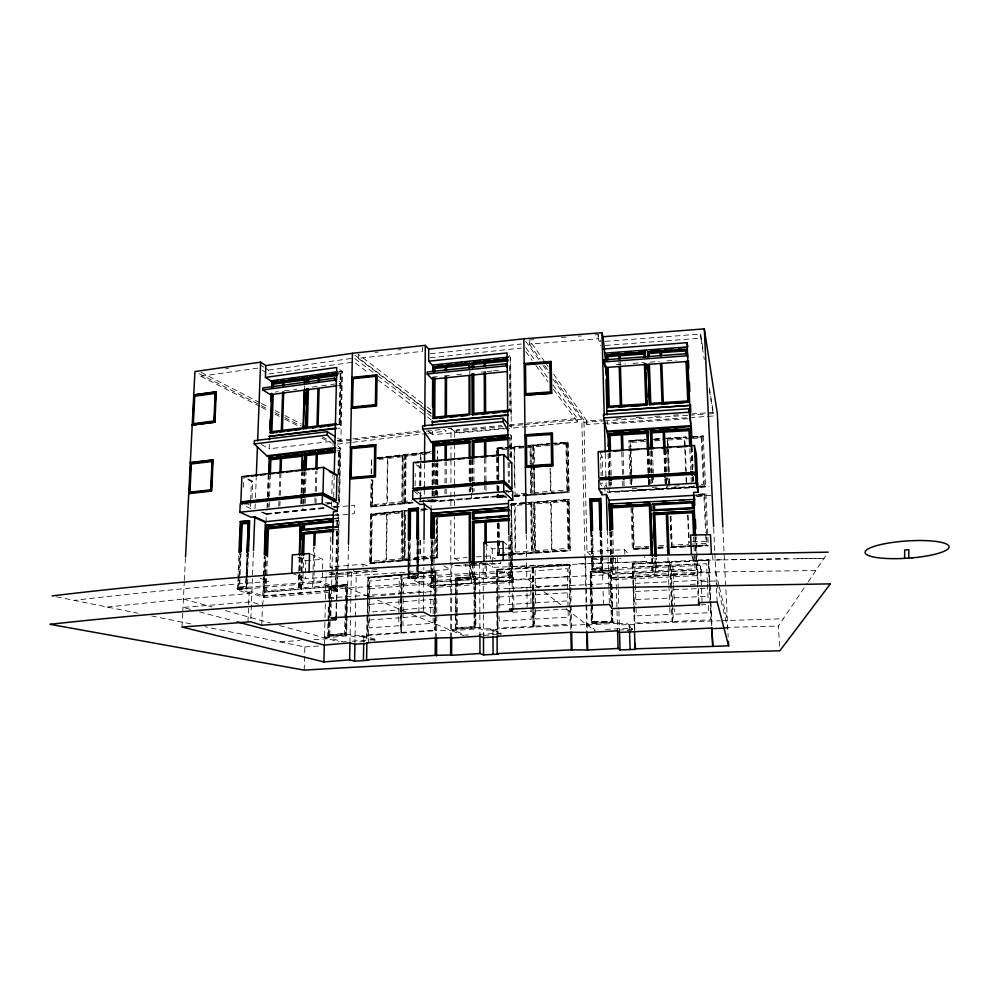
<?xml version="1.0" encoding="UTF-8"?>
<svg xmlns="http://www.w3.org/2000/svg" width="999" height="999" viewBox="0 0 999 999"><rect width="100%" height="100%" fill="white"/><g stroke="black" fill="none" stroke-linecap="round" stroke-linejoin="round"><path stroke-width="0.75" stroke-dasharray="5 3.75" d="M458.603 560.589L454.557 558.404L454.607 516.471M454.62 505.606L454.632 485.414M454.645 483.853L454.682 445.03M454.682 437.262L454.695 431.056L450.999 428.246L446.428 428.821M455.369 628.908L455.419 578.209L475.437 576.435L475.924 627.884L455.369 628.908L456.256 629.283L456.368 613.598M455.906 629.133L455.919 616.858M455.919 615.322L455.944 578.059L475.774 576.623M456.268 612.262L456.293 578.246M507.867 428.459L456.805 433.166L456.818 429.695L501.648 425.537M456.88 629.058L456.88 627.834M474.9 612.674L474.937 626.723L457.23 627.984L457.242 613.998M457.242 612.437L457.267 579.795L456.393 579.358L473.951 577.897L474.8 578.346L474.887 611.113M444.992 493.843L445.005 489.273M445.017 483.166L445.079 461.838M446.191 493.743L446.203 489.173M446.216 483.079L446.266 461.738M450.661 637.649L450.736 592.981M450.736 591.42L450.799 561.9M450.799 560.339L450.874 516.833M450.886 505.956L450.924 488.861M450.936 482.654L450.974 459.34M450.974 457.792L450.999 446.915M451.011 437.587L451.024 428.259M451.648 638.049L451.76 564.198L454.557 565.659L465.334 565.996L500.487 563.623L500.474 561.838M434.702 617.882L434.727 630.119L434.79 617.919M434.915 572.127L434.702 616.358L435.002 572.165L401.96 574.924L401.448 632.492L401.96 574.924M435.252 538.711L435.177 555.669L420.279 556.992L420.404 540.097M435.452 495.192L435.477 490.671M435.502 484.627L435.601 463.499M367.382 612.549L367.969 577.272L435.489 571.453L435.302 613.536L435.589 571.503L367.969 577.272L367.282 612.499M435.289 638.086L435.389 615.134L435.227 630.681L450.674 630.269M436.551 518.981L436.376 557.192L436.088 518.718M436.188 494.83L436.213 490.197M436.238 484.003L436.326 463.911M436.65 495.117L436.675 490.484M436.7 484.303L436.788 462.674M436.65 638.611L436.75 614.16M436.763 612.599L436.838 593.943M436.85 592.395L436.938 572.177L435.489 571.453M437.624 518.169L437.462 557.854L437.162 517.894M437.275 493.918L437.287 490.834M437.312 484.665L437.4 463.086M437.412 461.538L437.45 450.749L437.862 461.85M437.712 497.29L437.737 491.133M437.762 484.965L437.862 463.399M431.044 510.501L431.081 502.047L427.784 499.475M430.719 612.824L430.806 597.277M430.819 595.716L431.118 539.448M431.118 585.789L512.737 580.856L431.568 586.063L431.356 539.61M511.401 503.246L512.749 582.33L431.556 587.524L431.818 539.897M504.22 495.816L432.018 501.573L432.043 496.953M432.043 495.417L432.067 490.784M432.105 484.627L432.217 463.049M503.521 428.184L432.367 434.752L432.392 430.132M470.604 564.185L470.641 579.72L432.767 582.167L432.417 563.361M432.417 561.813L432.53 540.184M432.754 495.879L432.779 491.208M432.817 484.99L432.929 463.224M432.767 582.167L432.992 538.948M433.204 496.228L433.241 490.01M433.266 483.803L433.366 463.598M433.141 617.919L433.116 623.264L402.947 625.449L403.072 613.548M433.166 613.923L433.266 594.03M434.178 540.197L433.978 580.581L469.405 578.271L469.38 564.547M434.39 496.216L434.415 490.134M434.453 484.053L434.553 462.749M417.095 540.034L416.808 575.561L409.89 576.023L410.202 542.082M417.619 564.535L417.52 576.785L417.12 567.295M417.132 565.771L417.32 541.246M417.632 562.999L417.807 540.034M418.331 564.06L418.231 577.971L418.044 540.546M418.344 562.512L418.519 540.871M419.555 485.776L419.692 467.694L415.509 464.223M418.881 612.375L419.118 581.668L411.7 577.272L411.688 578.771L419.105 583.141M420.042 501.648L420.079 495.929L412.799 490.309M419.93 540.134L419.805 557.042L405.032 558.354L405.494 512.425M420.254 496.678L420.292 492.007M420.342 485.789L420.517 460.889M420.529 459.328L420.567 454.657L406.069 456.318L405.606 501.298L411.463 500.699M420.704 499.737L420.754 491.958M420.804 485.739L420.966 463.948M420.979 462.387L421.029 454.607L431.256 453.434M422.602 347.302L422.565 351.348L358.216 358.291L358.291 354.283L426.024 406.131M423.314 504.657L423.351 498.926M423.539 610.626L423.626 597.452M423.626 595.978L423.826 567.469M423.863 561.301L424.001 541.233M424.35 489.41L424.3 495.579L420.079 495.929M424.363 486.326L424.525 463.199M418.231 577.971L407.942 578.334L408.054 567.519M408.067 565.971L408.304 541.258M408.429 578.621L408.778 541.583M513.873 608.915L513.561 577.946L504.433 571.141L408.678 577.047L409.016 541.845M409.165 577.335L409.49 542.17M415.122 485.639L415.222 473.439M399.038 599.388L398.738 625.761L369.081 627.909L369.305 614.785M400.574 598.339L400.287 632.567L367.457 634.852L368.032 600.923M400.686 596.828L400.824 575.024L368.431 577.784L368.156 599.425M400.986 613.011L400.861 633.154M400.999 611.475L401.498 574.413M402.36 560.227L402.385 511.413L371.553 514.522L370.754 562.749L402.36 560.227L402.385 511.413M402.997 455.382L402.959 503.221L402.997 455.382L377.048 458.366M403.084 612.225L403.271 595.117M436.376 557.192L404.27 559.765L404.782 511.176L407.767 510.876M412.799 502.21L404.87 502.697L405.357 455.107L423.089 453.071M404.757 560.002L404.782 511.176M405.344 502.972L405.357 455.107M371.266 562.986L371.553 514.522M402.959 503.221L372.19 506.393L372.639 478.983M372.827 480.094L372.427 504.732L386.813 503.246L387.425 458.454L374.588 459.927M361.775 635.327L376.261 639.535L376.236 640.746L361.75 636.55L361.775 635.327L355.07 635.801L350.125 634.377L324.525 636.625L343.356 641.833L346.341 641.62M344.792 574.163L377.297 571.353L377.322 569.592L344.83 572.427L344.792 574.163L329.92 574.188L327.372 573.289M362.999 567.032L363.049 564.16L330.082 567.095L330.906 532.804M363.723 642.195L363.823 636.4M324.5 637.849L350.1 635.601L355.045 637.025L368.481 636.076L366.883 635.514L367.245 614.035L366.87 642.807M368.356 643.319L369.118 597.814M369.143 596.291L369.455 577.922L367.869 577.222M437.462 557.854L369.692 563.573L370.517 513.948L406.643 510.302M413.299 502.884L370.641 506.943L371.091 479.607M371.191 473.526L371.441 458.341L371.69 473.826M369.58 597.814L369.343 612.162L398.926 609.902M370.204 563.811L370.517 513.948M371.141 507.217L371.591 479.895M372.19 506.393L372.115 480.219M354.907 644.243L355.407 618.418M355.432 616.87L355.731 601.361M355.756 599.812L356.293 571.89L351.411 570.104L350.474 616.895M346.191 615.409L345.816 633.728L344.618 633.391L345.617 585.976L329.682 587.624L328.958 618.069M345.317 634.802L345.342 633.591M348.439 545.854L346.69 634.865L345.492 634.515L346.528 584.677L347.24 584.927L328.833 586.513L328.459 602.01M346.228 613.873L346.803 586.388L345.617 585.976M346.203 634.727L346.89 602.047M346.915 600.486L347.252 584.515L328.833 586.513M349.95 642.869L350.437 618.456M336.651 531.068L335.414 585.127L313.761 586.813L314.835 546.853M336.763 526.223L336.875 521.503M337.962 473.701L338.461 451.948M339.123 423.389L340.222 375.124M335.564 587.337L335.527 588.786L320.179 582.592L236.688 589.685L236.751 588.236L320.217 581.106L335.564 587.337L331.556 587.662L337.55 590.072L336.326 599.662M336.838 572.589L336.513 586.388L335.876 586.126L336.188 572.315M336.226 570.779L337.175 529.32L334.166 529.607M337.375 520.367L337.874 526.823L337.375 520.367L334.365 520.666M338.411 474.8L338.973 450.162L339.598 450.537L338.411 502.847M340.734 373.289L340.197 424.525L339.573 424.125L340.734 373.289L337.674 373.701M335.939 616.595L336.288 601.198M336.863 571.053L337.812 529.632L337.175 529.32M107.33 607.055L183.404 599.075L251.835 593.344L263.823 597.589L337.512 591.52L339.148 518.493L338.174 517.994L338.261 514.285L335.801 513.024M336.351 617.457L338.524 518.169L333.928 518.631M338.823 504.532L340.11 447.989L337.088 448.351M339.523 501.81L340.734 448.376L336.888 445.192M337.862 440.559L340.909 440.184L342.457 371.603L336.75 367.482M324.325 645.054L324.962 619.268M325 617.732L325.412 600.699M325.449 599.15L326.099 572.839M346.69 634.865L327.647 636.088L327.972 622.152M328.009 620.591L328.421 603.558M328.371 636.288L328.696 622.365M328.733 620.816L329.146 603.783M329.183 602.235L329.57 586.351L347.252 584.515M331.543 506.318L331.656 501.648M331.843 493.856L332.292 475.149M332.992 445.542L333.067 442.432M345.816 633.728L328.559 634.815L328.921 619.592M328.846 636.425L329.258 619.268M329.295 617.707L329.707 600.549M329.745 598.988L330.045 586.513M329.258 636.213L329.283 635.014M329.77 635.152L330.095 621.465M330.232 615.384L330.594 600.187M330.632 598.663L330.881 588.024L329.682 587.624M330.881 616.321L331.181 603.92M331.218 602.36L331.93 572.102M331.968 570.554L332.555 545.804M333.691 497.14L334.203 475.561M320.179 582.592L320.217 581.106M310.876 554.108L322.814 559.34L322.365 577.397L332.642 576.673M313.723 546.952L312.637 586.9L302.709 587.737L303.596 557.08M314.935 502.322L315.06 497.689M315.222 491.508L315.759 471.428M315.996 503.758L316.159 497.577M316.321 491.396L316.87 471.303M299.225 557.642L298.314 588.111L266.221 590.809L267.382 558.266M300.811 503.946L300.949 499.325M301.136 493.169L301.773 471.615M300.349 556.93L299.388 589.497L298.713 589.248L299.675 556.643M301.261 503.296L301.348 500.237M301.573 492.607L302.16 472.764M304.645 388.898L304.732 385.839M301.923 503.621L302.048 499.05M302.235 492.944L302.859 471.59M301.411 557.442L300.362 593.156L299.7 592.894M303.109 499.313L302.797 510.202L302.135 509.877M303.296 493.094L303.933 471.328M336.513 586.388L300.899 589.06L301.823 557.08M303.409 503.071L303.496 500.012M303.671 493.906L304.295 472.515M301.561 589.323L302.497 557.367M304.058 503.396L304.195 498.826M304.37 492.719L304.995 471.341M305.157 503.359L305.282 498.738M305.469 492.569L306.044 472.527M443.981 565.784L449.937 569.53L305.294 578.608L305.806 560.614L297.727 557.167M304.208 670.129L304.87 646.902L205.045 626.773M278.796 506.131L278.946 501.535M279.158 495.417L279.882 473.963M279.882 506.031L280.032 501.423M280.232 495.304L280.956 473.851M261.738 625.262L262.387 607.105M262.799 595.791L263.461 577.41M263.524 575.886L264.236 555.968M263.836 577.559L263.174 595.928L336.9 589.822M263.898 576.023L264.61 556.131M265.984 522.627L266.283 514.385L261.051 511.963M263.823 597.589L265.309 556.356M324.163 507.979L266.833 513.936L266.995 509.303M267.058 507.767L267.22 503.134M267.445 496.965L268.219 475.387M330.232 441.471L269.168 448.826L269.343 444.23M299.388 589.497L264.385 592.12L265.659 556.705M267.445 506.868L267.545 503.833M267.819 496.266L268.581 475.049M265.085 592.37L266.283 558.528M268.132 507.105L268.244 503.983M268.456 497.739L269.243 475.911M269.193 507.155L269.355 502.559M269.58 496.453L270.329 475.049M264.86 367.857L268.356 370.142L268.207 374.051L354.096 362.05L369.031 373.251M246.915 575.337L246.441 587.524L245.717 587.262L247.04 553.721M246.141 578.658L245.841 586.351L239.61 586.888L240.971 553.084M246.204 577.122L247.178 552.497M248.426 553.309L247.04 588.673L246.316 588.411L247.702 553.021M246.978 573.813L247.814 552.484M250.612 501.673L250.437 506.356L251.711 506.218L247.927 504.458M250.674 500.124L251.411 481.418L244.605 478.034M236.751 588.236L248.027 592.232L247.964 593.668L236.688 589.685M252.01 498.426L252.672 481.281L246.403 478.146M247.977 621.99L249.126 592.132M250.861 618.706L253.409 552.072M255.245 503.846L255.07 508.466L251.261 508.866L241.596 504.395M255.482 497.689L256.243 477.697M247.04 588.673L237.487 589.16L237.862 579.957M237.924 578.421L238.923 553.846M238.212 589.422L239.71 552.597M240.297 553.908L238.911 588.174L238.187 587.912L245.717 587.262M243.481 487.275L243.843 478.384M260.027 406.481L200.836 376.211L200.974 373.626M181.98 627.035L182.667 613.461M182.755 611.95L184.266 581.93M184.353 580.369L185.452 558.553M262.45 605.594L263.873 596.178L337.55 590.072M779.557 646.178L778.396 626.073L807.279 583.191M808.141 581.918L826.523 554.62M225.462 368.843L228.509 368.406M200.836 376.211L258.891 367.994M268.356 370.142L354.17 358.079L376.573 375M338.861 371.578L341.845 371.166L340.572 427.56L341.183 427.959L338.174 428.321M337.837 372.24L342.457 371.603M338.436 374.126L341.346 373.726M275.15 392.095L278.234 391.683M284.415 390.846L292.133 389.81M293.681 389.598L296.778 389.185M312.225 387.1L319.942 386.064M321.491 385.851L329.208 384.815M330.756 384.603L341.571 383.141L339.023 381.343M338.436 385.564L341.533 385.152L338.973 383.354M336.476 424.513L339.573 424.125M337.1 424.912L340.197 424.525M337.487 440.721L351.273 439.061M352.809 438.886L420.217 430.769M337.662 441.883L420.392 431.943M426.511 431.206L440.297 429.558M337.412 444.118L351.211 442.47M352.734 442.295L426.323 433.491M427.859 433.304L446.253 431.106L443.768 429.245M337.674 448.738L340.734 448.376M336.663 450.886L339.598 450.537M377.397 457.654L431.406 451.448M376.411 458.141L422.789 452.809M424.3 452.634L430.357 451.935M424.563 452.909L430.469 452.222M377.535 458.666L403.471 455.694M405.831 455.419L422.889 453.471M424.438 453.296L430.644 452.584M251.411 481.418L252.672 481.281M375.137 352.46L378.196 352.123M398.102 349.962L401.161 349.625M329.083 572.514L335.027 571.878M430.294 353.783L521.441 344.006M430.269 357.779L521.478 348.064M327.297 503.608L331.793 503.146M326.436 504.095L333.928 503.321M266.146 513.611L325.05 507.492M332.679 506.693L335.739 506.381M333.241 507.042L339.423 506.393M266.283 514.385L325.05 508.291M334.34 507.33L349.8 505.731M351.348 505.569L354.445 505.244L354.283 513.661L351.173 513.973M330.881 588.024L346.803 586.388M432.23 377.172L438.349 376.536M444.48 375.911L450.599 375.274M456.73 374.65L462.849 374.013M481.231 372.127L485.826 371.653M487.35 371.491L491.945 371.029M493.481 370.866L499.6 370.242M371.69 506.106L402.485 502.934M404.87 502.697L412.325 501.923M419.767 501.161L436.625 499.75L420.242 501.436M370.641 506.943L412.824 502.597M418.931 501.973L437.699 500.374L422.452 501.935M335.164 514.61L338.261 514.285M334.141 515.709L349.625 514.135M371.029 514.223L407.13 510.576M420.879 509.19L426.985 508.566M421.203 509.515L427.172 508.916M335.077 518.306L338.174 517.994M372.053 514.797L402.872 511.688M423.164 509.64L427.634 509.19M334.515 518.956L339.148 518.493M420.616 510.901L425.05 510.452M334.99 520.991L338.012 520.691M325.137 502.859L332.754 502.097M334.228 526.81L337.237 526.51M334.84 527.122L337.874 526.823M334.353 527.884L338.948 527.422L338.324 527.11M334.827 529.92L337.812 529.632M509.378 424.825L577.41 418.519L577.484 422.053L509.415 428.321M454.695 431.056L502.759 426.61M508.966 426.036L522.914 424.737M524.463 424.6L581.83 419.293L586.051 602.747M496.803 455.869L496.74 448.126L522.839 445.816M528.983 445.279L549.925 443.419M551.423 443.281L568.081 442.17L569.105 492.27L525.287 495.754M496.74 448.126L523.139 446.153M524.675 446.016L549.438 443.831M550.986 443.693L568.081 442.17M498.089 479.77L497.864 448.713L508.341 447.789M509.84 447.652L526.298 446.191M527.797 446.066L531.081 446.128L531.318 463.299M533.628 466.758L533.329 445.566L550.012 444.093M551.523 443.956L566.957 442.957L567.932 491.62L534.303 494.305L533.641 468.269M497.864 448.713L508.653 448.114M510.152 447.989L526.598 446.528M528.096 446.403L531.081 446.128M533.329 445.566L548.776 444.567M554.832 444.031L566.957 442.957M523.826 447.727L514.535 448.551L514.997 494.18L530.631 492.932L530.332 470.054M525.374 447.589L530.032 447.177L530.244 463.961M549.725 445.442L534.128 446.815L534.403 466.658M554.507 445.017L565.921 444.006L566.833 490.034L551.011 491.296L550.611 468.344M370.754 562.749L401.86 559.977M404.27 559.765L435.914 556.955M369.692 563.573L437 557.604M328.559 634.815L344.618 633.391M327.647 636.088L345.492 634.515M419.692 467.694L421.091 467.569L417.632 464.685M329.92 574.188L362.924 571.316L377.297 571.353M400.924 575.074L368.431 577.784M402.06 574.974L435.002 572.165M237.487 589.16L246.316 588.411M369.455 577.922L436.938 572.177M248.027 592.232L251.885 591.908L263.873 596.178M264.385 592.12L298.713 589.248M300.899 589.06L335.876 586.126M431.556 587.524L423.713 582.842L331.531 589.123L337.512 591.52M420.904 493.206L419.505 493.319L417.395 491.683M457.267 579.795L474.8 578.346M369.73 588.711L399.188 586.288M403.359 585.938L433.316 583.478M505.744 491.545L510.289 491.183M506.131 491.908L509.153 491.67M512.699 491.496L508.379 491.845L511.9 495.192M503.633 495.092L498.976 495.454L498.938 490.909M431.568 501.223L503.783 495.454M431.081 502.047L506.493 496.028M514.185 495.417L528.034 494.305M498.126 485.989L498.201 496.853L505.756 496.253M514.822 495.529L526.898 494.567M528.409 494.443L531.73 494.505L528.708 494.742M534.003 494.006L567.932 491.62M498.201 496.853L506.081 496.553M515.134 495.829L527.197 494.867M497.002 485.289L497.09 497.677L506.381 496.94M514.135 496.316L569.105 492.27M374.263 596.141L369.605 596.515L369.867 580.943L399.275 578.458L399.101 594.143L380.469 595.641M497.09 497.677L506.705 497.24M514.448 496.615L523.738 495.879M511.101 503.733L568.98 499.213L570.292 550.699L497.814 555.694L497.265 523.239M511.413 504.033L523.813 503.059M525.374 502.934L569.243 499.512M511.188 504.233L525.062 503.159M510.364 504.495L527.01 503.184M528.521 503.071L531.843 503.134L532.504 552.547L505.044 554.445M534.115 502.634L568.106 500.299L569.105 550.024L534.802 552.11L534.115 502.634L535.102 552.372M510.689 504.782L527.31 503.484M528.821 503.371L531.843 503.134M534.415 502.934L568.106 500.299M510.377 505.831L514.622 505.494L515.097 552.11L502.247 553.009M369.48 604.333L399.013 602.01M403.196 601.685L433.241 599.325M533.866 339.66L529.27 340.022L545.466 362.774M561.413 337.512L566.008 337.163M578.259 336.201L581.318 335.964M595.092 334.89L598.151 334.653L600.649 341.733M529.295 341.383L529.333 344.106L598.264 338.773L600.761 345.804M605.269 341.383L700.636 334.053L703.121 349.413M605.382 345.454L700.823 338.162L703.558 354.945M403.121 609.577L433.204 607.28M505.044 490.621L507.967 490.409M305.806 560.614L322.814 559.34M369.218 620.029L398.838 617.819M403.034 617.507L427.135 615.709M616.221 364.66L625.436 363.973M633.116 363.411L643.868 362.612M649.999 362.162L659.215 361.476M666.895 360.914L676.111 360.227M474.937 626.723L456.356 627.609L457.23 627.984M401.348 632.454L434.727 630.119M366.883 635.514L435.314 630.719M451.66 630.681L479.895 628.683L483.441 630.232L497.989 629.432L496.965 628.821L586.563 624.512M352.322 641.208L376.261 639.535M498.538 543.856L498.613 554.62L503.196 554.295M504.72 554.195L532.504 552.547M534.802 552.11L569.105 550.024M498.613 554.62L503.521 554.557M454.557 558.404L466.995 557.554M476.311 556.905L490.297 555.943L495.379 558.891M497.477 555.444L500.487 555.244M501.985 555.132L570.292 550.699M359.79 641.882L365.771 641.47M553.571 374.15L586.85 420.916L602.272 419.88M616.158 418.943L625.411 418.331M636.213 417.607L643.918 417.082M654.72 416.358L662.437 415.846M673.226 415.122L680.943 414.597M691.745 413.873L713.336 412.425L713.498 415.996L586.937 424.438L553.633 377.997M552.847 379.046L583.978 422.265L602.584 421.016M604.133 420.916L687.836 415.309M689.385 415.197L706.443 414.061M707.991 413.961L715.746 413.436M687.949 418.706L607.267 424.076L607.142 419.48M471.441 563.811L480.606 563.186M454.557 565.659L490.334 563.236L500.487 563.623M496.903 610.551L496.565 569.33L569.517 564.535M532.529 590.759L532.23 567.632L497.177 569.905L497.564 628.159L533.004 626.223L532.554 592.307M533.703 590.646L533.391 567.507L568.856 565.147L569.742 607.092M496.565 569.33L497.589 570.079L570.317 565.259L571.091 603.783M408.678 577.047L417.045 576.498M407.942 578.334L417.757 577.684M411.688 578.771L504.445 572.664L513.586 579.432M419.118 581.668L423.726 581.368L430.869 585.639L512.137 580.419L512.237 590.634M432.317 581.893L470.641 579.72M472.577 562.549L472.614 579.283L511.476 577.06L510.926 518.956M590.546 589.86L590.109 571.678L611.463 570.379L590.397 571.54L591.645 623.438M472.614 579.283L511.476 577.06M591.508 586.65L591.183 572.852L609.989 571.64L611.313 602.809M513.561 577.946L509.153 578.221L512.137 580.419M591.183 572.852L610.464 572.115M630.082 477.372L628.783 440.534L645.766 439.448M655.019 438.848L661.201 438.449M665.821 438.149L686.076 436.85M692.307 436.451L703.284 436.101L692.382 436.8M645.878 439.797L628.783 440.534M653.596 439.298L661.301 438.811M665.921 438.511L686.163 437.212M630.282 450.299L629.982 441.146L645.004 440.184M654.008 439.597L664.522 438.923M668.506 472.427L667.182 438.761L686.887 437.487M692.956 437.1L702.122 436.875L693.031 437.462M629.982 441.146L645.117 440.534M654.12 439.96L664.622 439.285M667.182 438.761L686.975 437.849M645.529 441.483L630.831 442.42L630.981 447.028M654.907 440.884L662.287 440.409M690.858 438.573L684.902 438.961L686.276 471.428M692.344 438.474L701.286 437.899L703.396 484.378L698.888 484.64M498.863 581.081L530.681 579.045M535.189 578.746L567.42 576.673M567.582 584.727L535.289 586.75L535.077 570.766L567.27 568.656L568.219 617.157L535.739 619.005L535.576 606.868M509.253 588.523L608.816 583.591L611.563 588.024M279.857 641.857L300 640.559M313.936 639.672L327.872 638.773M304.87 646.902L320.329 645.903M602.634 475.524L602.147 457.08L600.649 457.18L601.136 475.611M498.976 597.015L530.881 595.054M535.402 594.78L567.744 592.794M499.038 605.019L530.993 603.096M535.514 602.834L567.907 600.886M601.336 483.291L602.847 483.204M607.954 489.56L606.143 485.714L601.635 485.976L599.313 481.168M632.317 488.523L636.763 488.274M652.135 487.375L658.091 487.025M674.362 486.076L680.344 485.726M666.096 477.51L666.508 488.211L631.668 490.234M693.581 486.313L669.193 488.061L668.843 478.883M699.7 485.964L704.357 486.014L699.775 486.276M693.581 476.386L694.055 487.187L608.978 491.745L694.954 486.988M696.465 486.9L705.594 486.688L699.562 487.037M698.051 487.125L630.381 490.734M698.501 487.325L607.854 492.594L606.043 488.748M700.037 487.237L709.253 486.7M512.812 612.237L531.093 611.163M535.626 610.901L568.056 609.003M699.812 494.03L705.931 493.993L695.354 494.605M695.491 494.98L704.757 494.767L695.566 495.292M697.352 496.128L711.201 495.329M696.39 496.303L703.92 495.866L705.594 532.642M591.545 588.174L592.357 621.89L611.825 621.228L611.525 610.489M592.357 621.89L611.825 621.228M490.696 628.583L490.709 629.832L501.011 634.402L500.998 633.179L490.696 628.583L483.441 628.983L479.895 627.434L451.66 629.432L465.397 635.127L468.494 634.952M533.728 592.182L534.178 626.111L570.092 624.15L569.717 608.603M590.584 591.383L591.346 623.201L612.911 622.414L612.487 607.117M591.346 623.201L612.911 622.414M587.125 624.949L617.37 623.276L619.305 624.937L634.627 624.3L634.228 623.651L720.254 620.741M479.333 634.365L500.998 633.179M483.978 635.327L496.366 634.652M649.188 546.278L634.19 547.04L632.929 507.529M658.753 545.791L666.283 545.404M692.394 544.068L706.081 543.369L705.656 534.178M632.117 507.967L633.416 548.463L648.751 547.689M657.941 547.215L668.668 546.665M671.39 546.528L707.055 544.992L671.49 546.803L670.204 516.196M633.416 548.463L648.863 547.952M658.054 547.489L665.709 547.102M583.978 422.265L587 551.585L624.687 549.675L629.283 554.895M648.888 548.439L632.242 549.288L649 548.713M657.954 547.976L665.521 547.602M670.067 547.365L708.303 545.704L670.154 547.639M658.066 548.251L665.621 547.864M591.708 558.728L602.26 558.204M593.269 559.602L621.016 558.216M633.029 585.027L632.317 563.336L708.728 559.627L712.05 628.658M632.317 563.336L632.717 564.123L708.928 560.389M592.557 568.518L601.71 568.394L592.557 568.518L591.67 531.88M601.036 568.656L603.983 574.887L601.036 568.656L699.6 563.873L701.735 572.614L699.6 563.873M591.82 569.817L602.509 569.617L592.02 570.129L591.558 559.028M601.073 570.192L699.662 565.409M603.945 573.389L608.528 573.164L611.55 578.196L697.851 574.113L697.015 571.316L701.66 571.103M612.524 573.95L653.059 572.327L612.699 574.25L612.012 555.494M655.469 571.903L696.39 570.254L655.606 572.202L654.969 557.979M483.916 542.432L492.207 548.863L503.746 548.326M505.182 548.251L510.951 547.989L511.126 566.533L567.145 564.21M635.039 575.287L668.443 573.688M673.164 573.463L706.892 571.865M815.833 570.491L715.734 571.94L697.077 572.827L697.914 575.611L611.588 579.682L608.566 574.675L509.165 579.72L512.749 582.33M611.276 577.747L697.714 573.651M611.376 577.909L697.764 573.813M635.302 583.341L668.756 581.793M673.488 581.568L707.255 579.994M690.434 584.378L698.164 584.028L696.141 536.588M486.376 563.024L492.307 567.382L646.778 561.563L644.318 556.605M635.551 591.433L669.068 589.909M673.801 589.685L707.629 588.149M635.814 599.55L669.38 598.051M674.125 597.839L708.004 596.328M700.661 604.87L708.378 604.532L708.753 612.762L674.762 614.21L674.55 608.741M619.005 630.044L632.504 629.495L632.467 628.246L627.01 623.351L619.268 623.663L617.332 622.002L587.1 623.688L594.992 629.782L595.017 631.018L564.959 607.916M721.678 620.691L783.328 618.743M605.481 629.358L632.467 628.246M724.899 628.146L727.747 628.021L716.158 580.906L697.464 581.768L698.164 584.028M578.458 563.786L646.778 561.563M692.482 541.545L708.978 541.221M691.795 555.407L693.294 560.339L824.025 558.341L796.315 558.591M722.14 559.752L712.861 559.952L712.649 555.606M731.418 559.577L787.062 558.703M56.518 596.815L137.862 613.211M151.611 615.983L192.832 624.3M190.497 609.427L182.979 607.429L251.511 601.835L258.341 604.183M199.513 611.825L232.592 620.641M183.404 599.075L211.925 606.905M225.424 610.626L270.467 623.001M279.47 625.474L339.111 641.857M328.534 636.013L329.732 636.351M344.593 634.602L345.791 634.939M330.082 567.095L332.767 568.056M260.252 578.271L268.606 581.43L231.144 584.452A964.572 110.652 -1.3 0 0 74.288 600.399M363.049 564.16L367.332 565.796M333.828 598.688L331.318 597.714L423.663 591.583L426.049 592.969M291.77 573.189L305.294 578.608M347.577 587.787L370.392 597.19M377.522 600.124L406.281 611.975M411.738 614.223L464.036 635.776M456.356 628.846L457.23 629.208M474.075 627.584L474.937 627.959M262.912 512.112L266.833 513.936M403.546 560.851L404.071 510.889M455.419 578.209L475.437 576.86L474.975 590.471M261.401 407.18L268.281 410.701M275.162 414.223L279.295 416.333M284.79 419.155L298.564 426.186M321.953 438.149L331.593 443.081M199.076 373.676L259.852 404.857M261.238 405.569L268.144 409.115M275.05 412.662L279.196 414.785M284.715 417.619L301.298 426.123M322.015 436.763L328.921 440.309M201.036 372.327L260.165 402.809M261.538 403.521L268.419 407.068M275.287 410.601L279.42 412.737M284.915 415.572L301.423 424.076M261.451 444.567L269.168 448.826M479.657 561.775L483.166 563.723L483.279 593.119M404.145 503.821L404.657 454.895M337.437 438.024L340.909 440.184M262.387 370.267L265.884 372.54M533.628 626.823L533.304 606.83M260.215 364.81L263.699 367.095M533.004 626.223L532.492 592.257M534.178 626.111L533.791 592.232M471.428 583.204L471.803 563.286M377.759 379.782L426.323 416.183M427.572 417.107L431.306 419.905M377.822 375.936L426.348 412.587M427.597 413.524L431.331 416.346M354.882 355.169L426.373 409.515M427.584 410.439L431.306 413.274M358.216 358.291L425.999 409.765M427.235 410.701L430.931 413.511M450.649 428.484L456.805 433.166M427.26 407.068L430.956 409.902M539.11 588.036L526.798 578.583L526.548 558.341M543.868 591.708L560.951 604.832M429.807 499.862L432.018 501.573M532.23 567.632L532.467 590.721M532.829 566.97L533.279 605.294M533.391 567.507L533.766 590.684M503.034 541.533L510.951 547.989M533.816 553.221L533.116 502.335M471.253 498.051L471.64 487.549M632.504 629.495L627.047 624.612L627.01 623.351M570.317 565.259L569.467 564.485L570.879 632.267M428.022 430.756L432.367 434.752M590.109 571.678L611.001 570.317M587 551.585L592.195 556.755M533.029 495.142L532.367 468.369M510.177 434.577L511.338 435.839L511.563 460.189M509.515 425.524L511.251 427.472L510.576 357.367L507.992 354.021M532.342 445.342L532.342 466.808M511.126 414.96L510.202 356.88M525.799 351.673L532.255 360.477M535.951 365.497L547.952 381.83M553.483 389.373L577.484 422.053M525.699 347.577L535.676 361.263M539.31 366.246L548.376 378.696M552.909 384.915L577.41 418.519M525.674 341.321L539.348 360.302M542.994 365.359L548.451 372.952M529.333 344.106L540.134 359.165M544.63 365.447L548.226 370.467M546.366 364.036L548.164 366.558M672.702 622.09L670.354 561.513M654.333 575.874L653.808 557.667M600.424 453.234L602.147 457.08M667.881 488.886L667.369 477.872M715.734 571.94L719.005 585.589M719.38 587.1L727.384 620.454M709.352 387.837L713.336 412.425M703.808 356.481L704.307 359.528M709.278 390.047L713.498 415.996M722.901 528.571L728.184 636.912M713.686 528.321L714.784 551.685M714.859 553.246L717.145 601.922M700.636 334.053L700.823 338.162M703.209 435.751L705.594 486.688M705.868 493.681L708.303 545.704M708.716 559.577L711.862 628.059M710.064 603.059L708.091 560.252L671.003 562.062L673.326 621.428L710.826 619.867L710.114 604.545M702.047 436.513L704.357 486.014M704.695 494.455L706.63 535.864M706.63 537.1L707.055 544.992M707.379 582.717L706.518 563.761L672.851 565.397L673.588 584.278M707.442 584.078L708.191 600.436M700.711 571.141L702.097 602.584M692.207 446.64L693.081 466.72M698.363 588.486L698.95 601.873M691.595 447.09L692.657 471.453M692.919 477.547L693.056 480.594M695.529 537.262L696.266 554.27M696.34 555.819L698.313 601.248M690.971 447.365L692.082 471.053M692.257 476.873L692.557 481.905M694.879 537.325L695.716 554.732M695.691 555.968L696.39 570.254M689.822 448.801L690.734 470.042M691.071 477.622L691.258 482.167M693.631 537.012L695.004 568.906L669.767 569.967L669.293 557.517M693.106 555.993L693.294 560.339M686.538 477.609L686.862 485.339M688.124 515.172L689.285 542.694M685.751 471.453L684.377 438.986L668.056 440.035L668.356 447.752M686.013 477.647L686.201 482.28M687.599 515.197L688.823 544.255L672.165 545.104L671.028 516.108M668.418 449.3L669.318 472.44M669.567 478.621L669.867 486.338M673.638 585.626L674.387 604.645M667.282 439.11L667.519 445.229M667.582 446.753L668.593 472.764M670.304 516.483L671.49 546.803M668.743 478.558L669.043 486.213M666.246 448.851L667.132 471.765M665.109 449.2L666.008 472.577M666.258 478.821L666.433 483.491M665.034 449.987L665.858 471.391M664.934 449.637L665.821 472.589M666.058 478.708L666.408 487.899M664.11 449.562L664.997 472.702M665.234 478.871L665.534 486.588M663.836 449.275L664.722 472.652M664.959 478.883L665.147 483.566M667.981 557.579L668.456 570.029L656.842 570.591L656.393 558.154M668.855 584.49L668.131 565.621L634.777 567.245L635.988 604.969M668.905 585.851L669.642 604.857M669.742 607.579L670.004 614.41L636.338 615.846L636.126 609.04M652.547 451.548L653.334 473.339M653.383 474.9L653.671 482.679M651.223 450.299L652.172 476.548M652.222 478.084L652.397 482.717M655.107 558.291L655.606 572.202M651.148 451.423L651.922 473.064M652.097 477.697L652.31 483.878M650.012 451.261L650.774 472.764M650.998 478.908L651.273 486.6M648.738 450.449L649.55 473.613M649.775 479.782L649.937 484.415M652.559 558.429L653.059 572.327M648.601 450.037L649.412 473.214M649.637 479.395L649.8 484.028M652.422 558.116L652.921 572.027M647.851 450.586L648.663 473.688M648.875 479.845L649.038 484.465M647.452 450.449L648.276 473.788M648.501 480.007L648.663 484.677M651.261 558.429L651.698 570.829L613.948 572.652L613.461 555.656M647.327 450.624L648.139 473.713M648.363 479.882L648.626 487.574M631.031 448.563L631.868 474.7M631.917 476.236L632.167 483.916M630.107 441.496L630.406 450.636M630.456 452.16L631.281 478.059M631.331 479.582L631.58 487.187M632.255 508.266L633.541 548.738M630.319 451.823L631.156 477.734M631.206 479.258L631.443 486.875M630.132 478.896L630.419 488.012M631.043 507.617L632.367 549.55M632.717 564.123L634.865 631.793M633.054 586.538L633.666 605.132M633.691 606.643L634.49 631.206M629.32 624.512L629.557 632.005M620.292 361.925L620.391 365.035M623.051 451.848L623.763 475.124M623.95 481.318L624.088 485.976M619.043 362.013L619.143 365.122M621.778 451.935L622.489 475.199M622.677 481.393L622.814 486.051M624.687 549.675L624.825 554.108M617.357 557.454L618.244 588.124M618.281 589.66L618.868 609.602M618.905 611.126L619.53 632.417M615.509 558.453L616.97 609.39M617.02 610.926L617.582 630.806M610.551 452.634L611.213 475.874M611.388 482.067L611.475 485.164M612.762 530.944L613.423 554.108M609.303 452.934L609.952 475.986M610.127 482.13L610.202 485.214M611.5 531.218L612.225 557.342M612.275 558.878L612.699 574.25M609.128 452.522L609.777 475.599M609.952 481.755L610.077 486.363M611.363 532.417L611.975 553.958M608.091 453.896L608.691 475.299M608.853 481.418L608.99 486.001M609.028 487.537L609.153 492.12M610.264 532.155L612.449 605.581M610.089 531.843L612.35 608.591M612.387 610.102L612.724 622.265M610.002 531.655L612.137 608.628M612.15 611.376L612.437 622.027M611.625 621.066L611.663 622.315M609.989 571.64L610.377 585.476M610.414 587.012L610.839 602.385M611.051 610.064L611.351 620.829M605.269 453.509L605.894 476.511M606.056 482.642L606.143 485.714M607.355 529.957L608.94 588.061M608.978 589.56L609.34 603.009M604.832 486.201L605.019 493.494M598.151 334.653L598.264 338.773M601.548 532.604L602.11 554.195M602.147 555.731L602.509 569.617M602.672 574.949L602.909 583.866M603.096 591.321L603.458 604.77M601.361 532.267L601.922 553.871M601.96 555.419L602.322 569.305M600.749 531.743L601.71 568.394M600.561 531.406L601.248 557.392M601.286 558.916L601.523 568.081M599.987 531.755L600.911 567.132L593.493 567.494L592.632 532.142M591.845 531.393L592.757 568.831M591.083 531.618L591.645 554.72M591.683 556.268L592.02 570.129M590.896 531.281L591.52 557.492M591.683 573.326L592.382 602.397M592.419 603.933L592.869 622.29M592.669 622.127L592.694 623.376M586.85 420.916L586.937 424.438M590.596 571.728L591.845 623.588M585.564 557.38L586.238 586.563M586.276 588.099L587.3 632.442M586.088 604.308L586.725 632.017M567.807 441.833L568.831 491.97M568.98 499.213L570.017 550.437M571.128 605.319L571.678 632.829M566.683 442.619L567.657 491.321M567.832 499.999L568.831 549.762M550.112 468.394L550.499 491.333L534.765 492.594L534.428 468.181M533.628 445.904L533.853 462.549M533.941 468.593L534.303 494.305M535.327 589.435L535.551 605.519M531.331 464.86L531.73 494.505M530.781 445.791L531.068 466.97M531.081 468.494L531.431 494.205M531.543 502.834L532.205 552.297M530.819 589.71L531.031 605.794M531.043 607.13L531.206 619.255L499.15 621.091L499.1 614.385M526.261 534.989L526.523 556.78M526.898 587.412L526.96 591.845M526.972 593.331L527.16 608.129M514.41 485.089L514.048 448.588L498.638 449.95L498.663 452.984M510.964 435.427L511.188 459.802M511.65 507.217L512.162 560.701M512.175 562.225L512.35 580.569M512.262 593.568L512.4 608.216M509.49 365.622L509.915 411.438L509.49 404.895M510.339 456.381L509.79 437.624L509.977 457.517M510.839 509.802L510.901 516.083M510.701 535.452L511.088 576.773M509.178 462.562L509.365 482.592M509.852 535.776L510.214 575.761L486.413 577.16L486.351 563.386M508.116 462.624L508.304 482.617M508.778 536.226L509.003 561.076M509.015 562.624L509.415 606.218M504.433 571.141L504.445 572.664M498.676 454.508L498.851 478.771M498.901 486.363L498.926 489.398M499.175 523.763L499.288 539.26M499.3 540.809L499.388 553.196M498.189 449.038L498.414 480.082M498.451 486.288L498.501 492.495M498.513 494.043L498.526 497.152M498.713 522.614L498.951 554.87M498.401 523.876L498.526 542.32M498.963 594.355L499.075 610.364M497.065 448.464L497.127 456.206M497.127 457.754L497.29 479.408M497.327 485.601L497.377 493.331M497.39 494.88L497.415 497.977M497.589 523.513L497.714 541.908M497.727 543.444L497.814 555.694M496.803 457.417L496.953 479.095M497.589 570.079L498.039 636.825M497.24 569.954L497.639 628.196M496.853 612.037L497.077 636.263M492.957 629.707L492.982 635.614M492.207 548.863L492.307 567.382M490.297 555.943L490.309 558.866M485.839 458.291L485.951 481.306M485.976 485.914L486.001 490.521M486.263 545.004L486.338 561.85M484.64 458.391L484.74 481.406M484.752 484.478L484.79 490.609M485.114 563.461L485.177 577.247L474.263 577.959L474.213 562.674M483.291 594.655L483.366 613.224M483.379 614.772L483.479 637.612M479.657 563.324L479.845 613.124M479.845 614.685L479.92 636.101M475.437 576.435L475.586 627.734M474.975 592.02L475.074 627.509M474.587 626.573L474.6 627.809M473.951 459.328L474.001 480.769M474.026 488.424L474.038 491.483M473.951 577.897L473.988 590.009M473.988 591.533L474.038 611.213M474.038 612.724L474.075 626.348M472.752 459.64L472.802 480.919M472.827 488.511L472.827 491.558M473.002 563.96L473.039 579.557M472.352 459.253L472.39 480.544M472.415 488.149L472.427 492.719M471.578 459.627L471.628 481.343M470.404 459.852L470.454 485.664M470.467 487.187L470.467 491.745M469.83 370.729L469.842 373.776M469.992 459.465L470.042 485.302M470.054 486.825L470.054 491.383M470.192 563.886L470.217 579.432M469.205 459.877L469.243 481.306M469.255 488.948L469.268 492.007M465.334 564.223L465.334 565.996M626.997 630.619A1066.045 90.397 -1.3 0 1 631.568 630.456M725.486 627.447A1066.045 90.397 -1.3 0 1 778.396 626.073M433.354 575.586L433.279 591.383L403.284 593.806L403.446 578.109L433.354 575.586M401.648 512.812L401.148 558.703L386.501 560.014L387.125 514.273L401.648 512.812M402.26 456.755L401.76 501.698L387.275 503.196L387.887 458.404L402.26 456.755M386.663 514.31L386.039 560.052L371.503 561.351L372.252 515.759L386.663 514.31M530.781 504.245L515.122 505.457L515.596 552.072L531.393 550.986L530.781 504.245M550.699 502.684L534.927 503.921L535.576 550.686L551.485 549.587L550.699 502.684M567.057 501.411L551.198 502.647L551.997 549.55L567.994 548.439L567.057 501.411M530.581 571.066L498.813 573.151L498.926 589.035L530.781 587.037L530.581 571.066M669.73 562.175L632.979 563.923L634.877 623.026L672.027 621.478L669.73 562.175"/><path stroke-width="1.5" d="M445.079 460.314L445.129 445.067L434.627 446.016L434.553 461.226M445.329 376.498L445.217 416.171L434.765 417.17L434.965 377.56M445.342 370.392L445.354 367.345L435.002 368.431L434.99 371.478M446.278 460.214L446.316 444.967L469.18 443.044L469.205 458.341M446.491 376.386L446.391 416.059L469.13 414.023L469.068 375.724M446.516 370.279L446.516 367.232L469.043 364.997L469.055 368.069M728.396 641.346L728.608 645.791L712.861 646.39L711.862 628.059L619.53 632.417L617.582 630.806L587.3 632.442L570.879 632.267L497.077 636.263L497.19 653.633L498.164 654.145L483.541 654.882L479.982 653.496L451.623 655.319L450.636 654.957L450.661 637.649L435.289 638.086L366.87 642.807L366.583 659.815L368.082 660.289L354.583 661.151L349.613 659.877L323.901 661.925L181.98 627.035L250.749 621.778L261.738 625.262L335.876 619.68L335.939 616.595M451.623 655.319L451.648 638.049L450.661 637.649M450.636 654.957L435.202 655.369L435.289 638.086M436.575 655.856L436.65 638.611M507.28 371.491L432.217 379.183L427.21 374.001L427.222 371.965L506.081 363.761L507.242 365.234M432.692 371.69L432.729 365.547L428.671 361.213L428.733 349.101L425.312 345.354L352.422 353.296L265.859 365.572L260.652 362.15L194.93 371.553L185.527 556.992M431.118 537.899L431.281 509.527L424.25 504.183L420.017 504.52L412.724 499.025L412.799 490.309L503.708 482.842L512.699 491.496L512.787 500.162L508.454 500.511L508.766 534.677M431.368 538.074L431.506 513.449L508.541 507.467M431.818 538.386L431.943 515.322M432.417 425.524L432.442 420.904M432.505 407.068L432.667 377.834M432.542 538.636L432.654 515.459L470.092 512.574L470.604 562.624M432.792 489.66L432.804 486.55M432.929 461.663L433.017 444.555L469.967 441.221L469.992 457.942M436.65 418.406L433.154 418.281L433.366 377.834M433.391 371.616L433.416 366.958L470.229 363.611L433.416 366.958M432.992 537.412L432.654 515.459M433.379 460.489L433.017 444.555M433.591 418.706L433.803 378.296M433.828 372.078L433.853 367.42M434.178 538.648L434.29 516.908L469.305 514.21L469.38 563.024M417.107 538.498L417.332 510.689L410.489 511.226L410.227 538.998M417.332 539.71L417.582 509.065L409.315 509.715L409.028 540.322M417.819 538.498L417.582 509.065M418.057 538.998L418.294 508.054L408.616 508.816L408.316 539.71M418.531 539.323L418.294 508.054M438.524 442.445L432.317 443.007L430.956 441.783L422.614 429.183L422.639 425.811L503.021 418.256L507.767 423.564M424.013 539.685L424.25 504.183M424.35 489.41L424.363 486.326M424.525 461.663L424.725 432.367M424.762 426.198L425.312 345.354M904.632 558.379L904.694 549.987L908.89 549.712L908.728 558.116M408.803 540.034L408.616 508.816M409.503 540.634L409.315 509.715M416.346 490.871L413.186 488.424L413.411 462.487L503.771 454.595L511.75 462.824L512 488.673L510.551 488.786L502.934 481.443L415.097 488.686L417.42 490.497M374.837 476.223L375.249 445.566L350.999 447.777L350.462 478.296L374.837 476.223L350.374 478.246M375.974 405.344L376.361 375.499L352.435 377.997L351.91 407.729L375.974 405.344L351.823 407.654M375.874 444.817L350.399 447.14L375.874 444.817L375.449 476.873L349.825 479.058M351.286 408.466L376.573 405.981L377.073 374.825L351.923 377.447M363.399 660.589L363.698 643.631M354.583 661.151L354.907 644.243L349.95 642.869L324.325 645.054L237.113 621.84M348.476 544.305L352.422 353.296M349.613 659.877L349.95 642.869M332.58 544.255L333.354 511.775L337.3 511.363L337.487 502.897L322.427 494.942L240.21 503.746L239.86 512.225L250.936 517.22L254.757 516.833L265.484 521.703L333.616 514.76M323.901 661.925L324.325 645.054M336.426 381.568L334.49 380.207L334.54 378.184L262.899 387.949L262.824 389.947L270.442 394.692L336.888 385.776M333.591 501.773L333.666 498.688M334.24 474.026L336.75 367.482L265.422 377.397L265.859 365.572M246.666 503.871L242.882 502.11L322.34 493.568L335.077 500.312L336.388 500.174L336.975 474.912L323.651 467.345L241.883 476.673L240.859 501.898L244.967 503.808M337.3 511.363L322.202 503.583L322.427 494.942M336.388 500.174L323.002 493.056L323.651 467.345M334.965 443.181L327.173 435.027L327.26 431.693L254.37 440.659L254.245 443.931L266.795 455.756L268.881 456.88L271.978 456.518M52.073 595.916A953.595 111.726 -1.2 0 1 254.683 576.161L309.041 571.903L309.553 553.533L292.345 554.882L291.77 573.189M313.761 545.417L314.098 533.129L304.27 534.09L303.646 555.544M315.846 468.344L316.221 454.433L306.531 455.569L306.131 469.443M317.994 388.836L316.995 426.024L307.355 427.222L308.466 388.586M318.206 381.094L318.294 377.997L308.741 379.308L308.641 382.392M314.872 545.317L315.209 533.029L333.591 531.343M316.908 469.755L317.32 454.308L335.439 452.285M319.081 388.698L318.082 425.886L336.114 423.751M319.293 380.956L319.38 377.859L337.25 375.512M299.313 554.595L300.175 525.649L268.419 528.821L267.432 556.718M300.999 497.789L301.086 494.705M301.823 470.067L302.235 456.218L281.468 458.529L281.006 472.315M304.171 390.821L303.072 427.884L282.417 430.332L283.704 391.908M304.395 383.104L304.495 380.02L284.016 382.692L283.916 385.764M299.725 555.094L300.649 524.05L266.708 527.46L265.709 555.169M301.398 498.713L301.486 495.666M302.26 469.705L302.709 454.433L269.181 458.391L268.644 473.538M304.208 425.961L304.121 429.021L303.471 428.621L304.645 388.898M304.832 382.779L304.957 378.196L271.89 382.729L271.728 387.287M300.849 539.872L301.211 527.472M302.098 497.527L302.185 494.468M302.909 470.067L303.172 460.914M304.832 404.583L305.195 392.37M302.222 529.907L302.397 523.663M301.873 555.556L302.535 532.717L332.655 529.757M332.867 520.816L302.797 523.838L302.622 529.932L332.717 526.96M304.383 469.455L304.832 454.183L334.528 450.686M307.392 389.036L306.231 428.758L305.594 428.359L306.743 388.611M306.93 382.492L307.068 377.909L337.674 373.701M303.047 530.257L302.797 523.838M302.585 554.32L303.197 533.016L302.535 532.717M304.245 497.29L304.333 494.243M305.045 469.817L305.482 454.557L304.832 454.183M307.617 381.393L307.068 377.909M279.932 472.44L280.394 458.641L270.879 459.765L270.392 473.526M282.642 392.058L281.343 430.469L271.878 431.643L273.189 394.855M282.854 385.914L282.954 382.842L273.564 384.116L273.464 387.187M264.298 554.445L265.484 521.703M264.673 554.595L265.722 525.511L333.928 518.631M265.909 539.585L266.246 530.407M269.505 439.622L269.618 436.563M269.88 429.095L270.217 419.692M270.879 401.373L271.154 393.631M272.178 393.768L270.766 433.166L270.105 432.779L271.516 393.356M266.396 555.456L267.395 527.759L266.708 527.46M269.293 474.35L269.855 458.753L269.181 458.391M272.402 387.712L271.89 382.729M247.103 552.197L248.301 521.69L240.846 522.452L239.635 552.06M247.178 552.497L248.264 524.812M247.764 551.485L248.976 520.704L240.247 521.603L238.986 552.31M247.939 549.438L248.589 532.679M248.489 551.773L249.688 521.028L248.976 520.704M253.471 550.536L254.757 516.833M256.306 476.148L257.417 446.928M257.655 440.896L260.652 362.15M240.359 552.36L241.558 522.777L240.846 522.452M241.034 551.548L242.158 523.901L248.326 523.264M188.736 493.656L211.751 491.096L213.087 459.952L190.185 462.687L213.087 459.952M214.947 422.202L192.095 425.075L214.947 422.202L216.246 391.845L193.619 394.942L216.246 391.845M211.114 490.422L212.487 460.701L211.226 490.472L189.211 492.857L211.226 490.472M215.659 392.595L214.423 421.615L215.659 392.595L194.131 395.529L192.67 424.338L214.423 421.615M189.335 492.907L190.709 463.299L212.612 460.764M653.034 503.883L693.431 501.985L653.034 503.883L653.121 510.614L657.629 510.364M653.121 510.614L693.706 508.354L681.68 509.028M270.941 380.931L337.375 371.778M273.127 381.143L277.759 380.507M280.756 380.095L283.916 379.657M288.386 379.046L299.325 377.547M302.135 377.16L306.705 376.523M309.69 376.111L313.187 375.636M316.271 375.212L321.603 374.475M323.976 374.15L328.596 373.514M331.668 373.089L335.015 372.627M272.565 383.166L305.607 378.633M307.704 378.346L336.988 374.325M194.256 395.604L215.772 392.657M262.824 389.947L334.49 380.207M270.105 432.779L303.471 428.621M305.594 428.359L336.476 424.513M272.29 432.979L276.835 432.417M279.87 432.03L284.415 431.468M287.45 431.093L291.995 430.532M295.017 430.144L299.575 429.582M312.412 427.984L315.497 427.597M320.13 427.023L324.75 426.448M327.847 426.061L332.48 425.487M336.051 428.121L268.931 436.413L336.675 428.509M254.245 443.931L327.173 435.027M266.795 455.756L335.739 447.564M268.207 456.518L335.577 448.526M276.523 455.969L281.268 455.419M284.166 455.069L288.998 454.495M292.095 454.133L298.289 453.396M300.986 453.084L305.569 452.535M309.016 452.122L315.047 451.411M317.794 451.086L323.913 450.362M326.973 450L331.668 449.45M269.855 458.753L303.359 454.807L302.709 454.433M305.482 454.557L335.189 451.048M243.906 476.898L248.464 476.386M251.511 476.036L257.592 475.337M260.639 475L265.197 474.475M269.767 473.951L274.325 473.439M277.372 473.089L283.454 472.39M286.501 472.052L292.582 471.353M295.629 471.004L300.187 470.492M304.745 469.967L309.315 469.443M312.362 469.093L318.444 468.406M335.664 475.062L336.975 474.912M428.733 349.101L523.863 338.811L601.972 332.717C604.22 341.546 604.133 350.774 605.481 359.765M240.859 501.898L323.002 493.056M428.671 361.213L507.13 352.909L508.091 459.54M432.292 365.072L508.703 357.043M437.312 365.06L442.008 364.573M446.466 364.098L451.273 363.599M455.619 363.137L461.725 362.5M464.785 362.175L469.83 361.65M473.938 361.213L480.419 360.539M483.441 360.214L489.473 359.578M493.781 359.128L498.513 358.629M502.947 358.166L507.567 357.679M239.86 512.225L322.202 503.583M472.14 367.457L472.127 362.899L507.517 359.19M472.127 362.899L507.929 359.665M352.51 378.059L376.361 375.499M427.21 374.001L506.093 365.834L507.267 367.295M246.778 521.328L240.247 521.603M241.558 522.777L249.013 522.015L248.301 521.69M333.529 518.469L265.347 525.349L266.408 525.824M267.907 525.674L271.054 525.349M278.421 524.612L281.88 524.263M288.074 523.638L291.933 523.251M297.939 522.639L300.936 522.34M308.192 521.603L311.626 521.266M317.482 520.666L320.804 520.342M328.321 519.58L331.506 519.255M267.395 527.759L301.311 524.363L300.649 524.05M303.221 524.175L333.479 521.141M333.791 521.815L304.533 524.737L304.395 529.433L333.678 526.535M508.241 360.914L485.389 363.161L485.402 366.233M306.081 529.957L313.649 529.22M316.671 528.921L322.727 528.321M325.761 528.021L333.329 527.272M303.197 533.016L333.329 530.069M433.154 418.281L469.917 414.785L469.842 375.287M472.152 373.539L472.24 414.56L508.054 411.151M439.722 418.119L445.841 417.532M450.424 417.095L456.555 416.521M461.138 416.084L467.27 415.497M472.24 414.56L477.31 414.548M481.968 414.098L488.174 413.511M492.832 413.062L499.05 412.475M503.708 412.025L508.366 411.588M507.704 414.822L431.993 421.99L508.079 415.247M422.614 429.183L503.046 421.665L507.829 430.319M508.691 410.252L485.626 412.312L485.427 372.377M430.956 441.783L508.628 434.715M431.88 442.607L507.892 435.714M442.882 442.058L449.363 441.458M453.434 441.096L460.202 440.484M464.86 440.059L471.54 439.448M475.699 439.073L482.255 438.486M486.55 438.086L492.969 437.512M497.39 437.112L505.207 436.401M472.34 457.742L472.302 441.009L508.291 437.762M433.466 444.955L470.379 441.62M472.302 441.009L508.653 438.174M415.322 462.774L418.381 462.5M422.989 462.1L430.656 461.438M435.252 461.038L441.383 460.502M445.991 460.102L453.646 459.428M458.254 459.028L464.385 458.491M468.981 458.091L476.648 457.417M481.256 457.018L487.387 456.481M491.983 456.081L499.65 455.407M510.314 462.949L511.75 462.824M507.417 439.585L485.764 441.408L485.839 456.755M413.186 488.424L503.996 480.931L512 488.673M412.724 499.025L503.771 491.683L512.787 500.162M410.477 509.053L418.768 508.404M409.79 510.052L418.044 509.403M431.281 509.527L508.329 503.484M603.346 336.7L704.307 328.871L717.294 413.336L722.826 527.01M508.354 507.28L431.256 513.261L431.955 513.786M433.479 513.661L438.111 513.311M447.24 512.599L450.424 512.35M459.465 511.65L464.285 511.276M473.239 510.576L476.61 510.314M485.651 509.615L488.923 509.365M499.612 508.541L502.722 508.291M481.818 518.294L472.639 518.993L472.465 512.387L508.941 509.577M433.104 515.796L470.517 512.912M472.465 512.387L509.315 509.915M509.615 510.626L474.088 513.361L474.1 518.156L509.665 515.447M603.683 349.038L687.05 342.694L687.724 346.228M605.132 353.147L687.849 346.903M611.4 353.184L619.08 352.61M625.099 352.147L631.318 351.685M638.798 351.111L646.415 350.537M651.036 350.199L658.865 349.6M664.872 349.151L672.564 348.576M678.721 348.102L684.889 347.64M606.53 359.69L606.405 355.082L645.129 352.172L645.429 357.292M647.577 351.985L686.8 349.55L647.577 351.985L647.739 356.618M606.405 355.082L645.267 352.672M524.787 364.048L550.499 362.125L551.061 392.595L525.162 394.355L524.787 364.048L525.162 394.355M524.825 364.123L550.536 362.2M688.486 361.401L605.531 367.507L603.533 361.975L603.483 359.902L687.3 353.646L687.599 355.207M472.477 518.643L509.003 515.859M486.413 517.944L495.604 517.245M498.663 517.02L507.842 516.321M472.577 562.549L472.49 521.49L509.028 518.731M472.49 521.49L509.39 519.068M603.533 361.975L687.387 355.744L687.687 357.292M551.735 393.256L524.55 395.179L551.735 393.256L551.148 361.376L524.163 363.486M606.743 367.37L607.867 407.317L647.127 405.082L646.965 400.462M648.026 364.335L649.462 404.47L689.085 402.21L687.275 360.389M607.867 407.317L612.549 407.455M618.556 407.043L626.073 406.531M632.092 406.118L641.108 405.494M649.462 404.47L654.158 404.607M661.75 404.083L669.342 403.559M675.424 403.146L684.527 402.522M509.702 520.404L486.151 522.04L486.251 543.481M309.041 571.903L503.184 560.427A843.418 105.857 -1.3 0 1 643.706 555.369L828.183 552.147M354.907 644.243L366.808 643.418M451.648 638.049L479.92 636.101L483.479 637.612L498.039 636.825L497.077 636.263M690.172 414.36L688.973 408.741L603.421 414.535C604.308 425.224 609.752 435.177 607.879 446.253M603.521 417.969L689.123 412.2L690.908 424.163M525.661 435.377L551.735 433.653L552.322 464.96L526.048 466.521L525.661 435.377L526.098 466.583M606.955 431.168L691.133 425.636M607.317 432.055L691.333 426.548M613.686 432.08L623.039 431.468M629.145 431.068L638.586 430.444M644.605 430.057L654.12 429.433M659.79 429.058L668.831 428.471M674.325 428.109L683.89 427.485M609.09 450.986L608.616 434.066L647.939 431.506L648.676 448.913M650.424 431.343L690.259 429.17L650.424 431.343L651.036 448.339M608.616 434.066L648.076 431.93M366.583 659.815L435.202 655.369M694.442 445.529L598.139 451.623L598.826 478.059L695.616 472.265L697.514 480.469L696.34 454.245L694.442 445.529L695.616 472.265M599.85 451.96L607.617 451.461M613.823 451.073L623.139 450.487M629.345 450.087L638.661 449.5M646.415 449.013L654.183 448.526M661.937 448.039L671.253 447.44M677.459 447.053L686.775 446.466M552.996 465.634L525.437 467.345L552.996 465.634L552.397 432.892L525.037 434.765M600.549 478.371L694.155 472.777L694.767 475.374M695.454 535.726L693.568 492.432L698.164 492.157L697.764 483.366L695.641 474.188L598.738 479.97L598.963 488.861L601.86 494.742L606.381 494.48L609.128 500.187L609.952 530.119M598.963 488.861L696.041 483.166L698.164 492.157M512.4 608.216L512.437 611.151L430.706 615.946L423.526 612.1L330.844 617.869L335.876 619.68M590.896 531.281L590.109 498.901L600.649 498.676L601.46 529.52M590.109 498.901L600.649 498.676M591.633 530.357L590.884 499.825L599.737 499.313L600.711 530.219M590.884 499.825L599.924 499.687M609.128 500.187L694.293 495.329M694.78 505.569L694.517 499.375L609.228 503.996L612.599 504.383M626.136 503.621L631.168 503.334M643.543 502.634L648.801 502.335M662.112 501.585L665.571 501.386M679.133 500.624L683.915 500.349M611.276 529.345L610.639 506.268L650.511 504.033L650.861 510.564M610.639 506.268L650.649 504.395M663.648 510.027L675.661 509.365M653.358 513.136L693.83 511.276L653.358 513.136L654.919 556.431M497.19 653.633L571.241 649.85L587.699 649.999L618.094 648.463L620.029 649.949L635.426 649.362L635.239 643.506M698.95 601.873L699.075 604.845L612.137 608.628L609.378 604.507L509.44 609.178L512.437 611.151M712.05 628.658L724.899 628.146M634.49 631.206L635.052 648.813L712.861 646.39M254.208 517.295L264.673 522.04M329.333 471.478L334.403 474.35M303.833 452.297L304.483 452.659M304.42 432.03L305.07 432.417M327.26 431.693L335.127 436.588M265.422 377.397L271.603 381.356M334.54 378.184L336.476 379.545M603.483 359.902L604.969 364.061M699.075 604.845L698.376 602.747L717.145 601.922L728.608 645.791M694.605 499.75L694.355 496.615M704.307 328.871L713.611 526.76M711.388 553.833L710.501 534.69L690.609 535.039L691.42 554.17M711.862 628.059L712.674 645.841M695.641 474.188L696.041 483.166M688.461 360.751L688.798 368.444M689.397 382.28L689.797 391.508M690.446 404.583L690.784 412.312M691.395 428.096L691.808 437.362M695.391 519.517L695.804 528.833M687.05 342.694L691.533 445.579M692.657 471.453L692.794 474.5M687.3 353.646L687.387 355.744M686.7 349.051L687 354.195M690.172 428.746L691.008 446.241M692.057 472.215L692.282 475.711M693.331 501.61L693.706 508.354M693.731 510.914L694.817 535.764M688.973 408.741L689.123 412.2M685.726 353.971L685.589 350.936L661.388 352.622L661.513 355.744M686.051 361.551L687.749 400.974L663.311 402.522L661.813 363.536M689.685 445.766L689.035 430.594L664.447 432.055L665.047 447.639M690.809 471.553L690.933 474.587M693.568 535.501L692.582 512.724L667.607 513.948L669.168 554.408M660.252 355.831L660.127 352.722L649 353.546L649.113 356.668M660.551 363.624L662.037 402.597L650.799 403.371L649.387 364.448M663.773 447.727L663.174 432.142L651.872 432.879L652.434 448.439M664.785 474.213L664.909 477.335M667.856 554.47L666.308 514.023L654.82 514.647L656.343 556.605M647.714 352.485L647.876 357.118M648.151 364.822L649.6 404.92M650.561 431.768L651.173 448.751M653.496 513.498L654.994 555.207M651.985 474.612L652.097 477.697M645.654 363.461L645.866 369.63M645.978 372.714L646.852 397.377M650.973 513.648L651.847 538.361M651.96 541.446L652.447 555.344M645.129 352.172L645.292 356.805M645.566 364.51L646.99 404.632M647.939 431.506L648.538 448.501M650.511 504.033L652.372 556.568M644.168 357.167L644.055 354.058L620.104 355.719L620.192 358.828M644.392 363.399L645.816 403.858L621.628 405.382L620.429 366.583M647.402 448.901L646.852 433.341L622.527 434.79L623.001 450.299M648.326 475.337L648.438 478.446M651.148 555.319L649.4 505.694L612.112 507.779L612.724 529.408M629.557 632.005L630.094 649.562M623.801 476.673L623.9 479.77M618.955 358.916L618.856 355.806L607.842 356.643L607.929 359.74M619.193 366.67L620.367 405.469L609.24 406.231L608.141 367.482M621.728 450.374L621.253 434.865L610.064 435.601L610.514 451.086M619.53 632.417L620.029 649.949M617.582 630.806L618.094 648.463M611.251 477.422L611.338 480.519M606.568 355.582L606.705 360.177M606.917 367.857L608.041 407.767M608.791 434.49L609.265 451.398M609.989 477.522L610.077 480.594M610.814 506.63L611.45 529.682M609.815 477.135L609.902 480.219M605.644 365.821L605.906 375.075M606.031 379.533L607.005 414.885M608.728 476.835L608.816 479.882M609.502 504.557L609.889 518.369M610.052 524.487L610.227 530.644M605.469 365.447L605.531 367.507M609.328 504.195L610.052 530.307M601.972 332.717L604.22 415.06M604.32 418.968L605.219 451.973M605.894 476.511L605.981 479.582M606.381 494.48L607.355 529.957M601.785 491.82L601.86 494.742M600.461 498.301L601.311 530.719M599.737 499.313L600.524 529.882M599.949 530.207L599.188 500.986L591.87 501.398L592.594 530.606M591.083 500.187L591.808 529.832M590.309 499.275L591.046 530.082M587.3 632.442L587.699 649.999M586.725 632.017L587.137 649.612M571.678 632.829L572.04 650.374M570.879 632.267L571.241 649.85M523.863 338.811L526.248 533.429M506.081 363.761L506.093 365.834M503.771 454.595L503.996 480.931M503.708 482.842L503.771 491.683M503.021 418.256L503.046 421.665M503.184 560.427L503.034 541.533L483.916 542.432L483.991 561.288M492.994 637.087L493.094 654.395M485.951 481.306L485.976 484.378M484.215 366.358L484.203 363.286L473.701 364.385L473.713 367.445M484.24 372.502L484.428 412.425L473.838 413.436L473.726 373.576M484.627 456.868L484.565 441.521L473.913 442.482L473.951 457.792M484.74 481.406L484.752 484.478M485.027 543.556L484.927 522.127L474.113 522.939L474.213 562.674M483.479 637.612L483.541 654.882M479.92 636.101L479.982 653.496M474.013 482.292L474.013 485.364M472.527 363.374L472.539 367.919M472.552 374.001L472.652 414.985M472.714 441.408L472.752 458.129M472.814 482.442L472.814 485.477M472.902 521.828L473.002 562.4M472.627 512.749L472.639 518.993M472.402 483.591L472.415 486.625M469.817 363.137L469.83 367.694M470.092 512.574L470.192 562.325M374.687 446.391L374.225 475.561L351.086 477.547L351.685 448.489L374.687 446.391M375.824 376.311L375.362 404.72L352.535 406.98L353.109 378.683L375.824 376.311M212.013 461.513L210.702 489.847L189.922 492.17L191.346 463.961L212.013 461.513M215.197 393.394L213.898 421.016L193.381 423.663L194.768 396.178L215.197 393.394M830.344 583.878L779.832 650.811A1069.142 81.406 -1.3 0 0 304.208 670.129L49.95 624.313A957.204 100.799 -1.1 0 1 253.546 606.231L373.189 598.339L503.434 591.72A846.727 95.529 -1.2 0 1 644.78 586.987L830.344 583.878M912.025 557.867L901.348 558.541A42.07 8.629 -3.9 0 1 871.89 547.177A42.07 8.629 -3.9 0 1 942.744 542.707A42.07 8.629 -3.9 0 1 912.025 557.867M549.9 362.949L525.486 364.772L525.849 393.681L550.399 391.945L549.9 362.949M690.409 405.357L606.743 411.064L690.409 405.357M551.123 434.478L526.373 436.113L526.748 465.821L551.635 464.273L551.123 434.478M692.157 502.797L654.47 504.907L654.645 509.79L692.369 507.692L692.157 502.797"/></g></svg>
